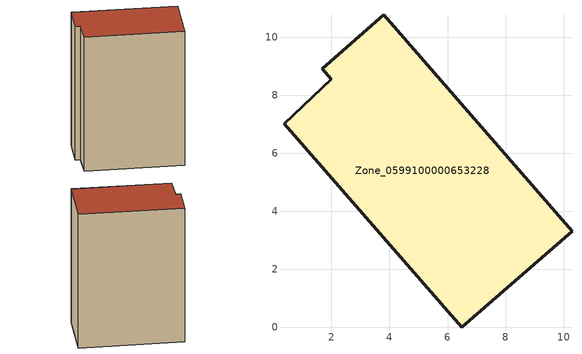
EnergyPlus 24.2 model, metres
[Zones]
Zone_0599100000653228
 floor ground (C_G): 2,8.55 1.68,8.9 3.8,10.77 10.29,3.31 6.49,0 0.36,7.01 z0
 wall outside (C_F): 6.49,0 10.29,3.31 3.8,10.77 1.68,8.9 2,8.55 0.36,7.01 6.49,0 z0:13.91
 roof outside (C_R): 2,8.55 0.36,7.01 6.49,0 10.29,3.31 3.8,10.77 1.68,8.9 z13.91
[BUILDING]
Pand.0599100000653228: North Axis=0; Terrain=City; Loads Convergence Tolerance Value=0.04; Temperature Convergence Tolerance Value=0.4; Solar Distribution=FullExterior; Maximum Number of Warmup Days=25; Minimum Number of Warmup Days=1
[Site:Location]
Rotterdam.The.Hague.AP_ZH_NLD Design_Conditions: Latitude=51.96; Longitude=4.45; Time Zone=1; Elevation=-4.5
[SITE:GROUNDTEMPERATURE:BUILDINGSURFACE]
18, 18, 18, 18, 18, 18, 18, 18, 18, 18, 18, 18
[MATERIAL] Thermal Absorptance=0.9; Solar Absorptance=0.7; Visible Absorptance=0.7
Name | Roughness | Thickness | Conductivity | Density | Specific Heat
G.TI.1946 | MediumSmooth | 0.15 | 1 | 540 | 1210
F.TI.1946 | Rough | 0.3 | 0.857143 | 1920 | 840
R.TI.1946 | MediumRough | 0.2 | 0.1 | 1500 | 1000
[CONSTRUCTION]
C_G: G.TI.1946
C_F: F.TI.1946
C_R: R.TI.1946
[ZONE]
Zone_0599100000653228: Type=1; Multiplier=1; Ceiling Height=Autocalculate; Volume=Autocalculate; Floor Area=autocalculate; Part of Total Floor Area=Yes
[ZONEINFILTRATION:DESIGNFLOWRATE]
Infil_Zone_0599100000653228: Zone or ZoneList or Space or SpaceList=Zone_0599100000653228; Schedule=AlwaysOn; Design Flow Rate Calculation Method=Flow/Area; Flow Rate per Floor Area=0.003; Constant Term Coefficient=1; Temperature Term Coefficient=0; Velocity Term Coefficient=0; Velocity Squared Term Coefficient=0
[HVACTEMPLATE:ZONE:IDEALLOADSAIRSYSTEM]
Zone_0599100000653228: Maximum Heating Supply Air Temperature=50; Minimum Cooling Supply Air Temperature=13; Maximum Heating Supply Air Humidity Ratio=0.0156; Minimum Cooling Supply Air Humidity Ratio=0.0077; Heating Limit=NoLimit; Cooling Limit=NoLimit; Dehumidification Control Type=ConstantSensibleHeatRatio; Cooling Sensible Heat Ratio=0.7; Dehumidification Setpoint=60; Humidification Control Type=None; Humidification Setpoint=30; Outdoor Air Method=None; Outdoor Air Flow Rate per Person=0.00944; Outdoor Air Flow Rate per Zone Floor Area=0; Outdoor Air Flow Rate per Zone=0; Demand Controlled Ventilation Type=None; Outdoor Air Economizer Type=NoEconomizer; Heat Recovery Type=None; Sensible Heat Recovery Effectiveness=0.7; Latent Heat Recovery Effectiveness=0.65
[ZONECONTROL:THERMOSTAT]
ThermostatControl_Zone_0599100000653228: Zone or ZoneList=Zone_0599100000653228; Control Type Schedule=DualSetpointControlType; Control 1=Thermostat_Zone_0599100000653228; Temperature Difference Between Cutout And Setpoint=0
[THERMOSTATSETPOINT:DUALSETPOINT]
Thermostat_Zone_0599100000653228: Heating Setpoint Temperature Schedule=HeatingSetpoint_Zone_0599100000653228; Cooling Setpoint Temperature Schedule=CoolingSetpoint_Zone_0599100000653228
[SCHEDULE:COMPACT]
HeatingSetpoint_Zone_0599100000653228: Through: 12/31, For: AllDays, Until: 24:00, 21
CoolingSetpoint_Zone_0599100000653228: Through: 12/31, For: AllDays, Until: 24:00, 24
DualSetpointControlType: Through: 12/31, For: AllDays, Until: 24:00, 4
AlwaysOn: Through: 12/31, For: AllDays, Until: 24:00, 1
